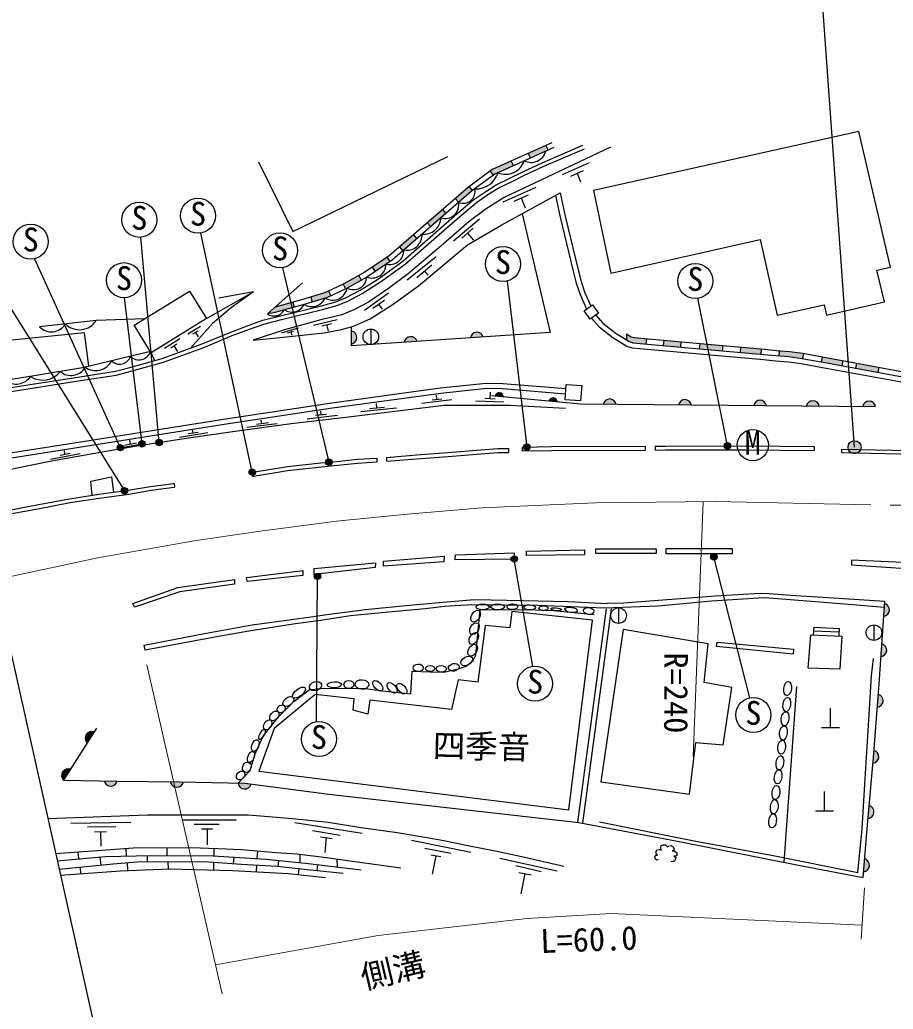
# Model space of a CAD drawing. Units: millimetres at full size, sheet at 1:1000; details may follow other scales. Extents: x 40000 to 680000, y 20000 to 380000.
# Drawn here: x 75094 to 142370, y 243731 to 319921 of the extents above; entities that cross this region are included whole.
import ezdxf
from ezdxf.enums import TextEntityAlignment as Align

# ---------------------------------------------------------------- set-up
doc = ezdxf.new("R2010")
doc.units = ezdxf.units.MM
doc.header["$LTSCALE"] = 1000
doc.linetypes.add('CHAIN', pattern=[18.5, 12, -1.5, 3.5, -1.5])
for name, color, linetype, lineweight in [('M-BGD', 7, 'Continuous', 25), ('M-BGD-EXST', 7, 'Continuous', 25), ('M-BMK', 2, 'CHAIN', 13), ('M-BMK-OTRS', 5, 'Continuous', 25), ('M-STR-HTXT', 7, 'Continuous', 13), ('M-STR-STRC', 7, 'Continuous', 25)]:
    doc.layers.add(name, color=color, linetype=linetype, lineweight=lineweight)
doc.layers.add('M-BMK-HTXT', color=7, linetype='Continuous')
doc.styles.add('ＭＳ ゴシック', font='')
doc.styles.get('ＭＳ ゴシック').set_extended_font_data('MS Gothic')

msp = doc.modelspace()

# ---------------------------------------------------------------- hatches: boundary and pattern name
at = {"layer": 'M-BGD'}
for points in [[(115782, 309883), (115618, 310248), (114262, 309637), (114426, 309272)], [(113112, 308681), (112948, 309046), (111473, 308381), (111328, 308275), (111565, 307953), (111676, 308034)], [(109898, 306723), (109939, 306753), (109701, 307075), (109648, 307036), (108636, 306158), (108906, 305863)], [(107913, 305001), (107651, 305303), (106484, 304291), (106747, 303989)], [(105678, 303063), (105416, 303365), (104337, 302429), (104599, 302127)], [(103602, 301296), (103381, 301629), (102243, 300876), (102464, 300542)], [(101400, 299879), (101204, 300228), (100065, 299588), (99991, 299553), (100188, 299203), (100248, 299232)], [(99045, 298666), (98875, 299028), (98645, 298920), (97507, 298569), (97625, 298187), (98789, 298546)], [(96136, 298176), (94767, 297804), (94171, 297282), (94672, 297364), (96241, 297790)], [(100641, 294954, 0.82183), (100649, 295945)], [(110792, 295491, 0.82183), (109803, 295424)], [(123356, 295362), (122920, 295401), (122422, 295448), (122190, 295515), (121870, 295715), (121843, 295732), (121843, 295260), (122025, 295146), (122347, 295053), (122883, 295003), (123320, 294964)], [(105700, 295146, 0.82183), (104711, 295080)], [(126020, 295123), (124694, 295242), (124659, 294844), (125984, 294725)], [(129243, 294836), (127508, 294990), (127467, 294993), (127432, 294595), (127472, 294591), (129208, 294437)], [(132208, 294573), (130611, 294715), (130575, 294316), (132173, 294175)], [(135450, 294236), (135399, 294245), (134379, 294384), (133592, 294446), (133561, 294047), (134336, 293986), (135336, 293850), (135378, 293843)], [(138489, 293678), (137056, 293941), (136885, 293973), (136813, 293579), (136984, 293548), (138417, 293285)], [(141252, 293171), (139537, 293486), (139465, 293093), (141180, 292778)], [(112340, 290908, 0.84072), (111717, 290968)], [(116499, 290508, 0.84072), (115876, 290568)], [(121024, 290312, 0.82183), (120033, 290320)], [(126828, 290263, 0.82183), (125837, 290271)], [(132607, 290214, 0.82183), (131616, 290222)], [(136676, 290179, 0.82183), (135686, 290188)], [(141015, 290143, 0.82183), (140024, 290151)], [(141643, 273984, 0.82183), (141711, 274973)], [(141431, 270878, 0.82183), (141499, 271866)], [(141148, 266987, 0.82183), (141225, 267975)], [(80821, 265090, 0.82183), (80291, 264253)], [(140808, 262671, 0.82183), (140890, 263658)], [(78999, 262216, 0.82183), (78469, 261379)], [(81601, 261313, 0.82183), (82592, 261292)], [(86702, 261237, 0.82183), (87692, 261223)], [(91925, 261136, 0.82183), (92913, 261060)], [(140438, 258427, 0.82183), (140524, 259415)], [(140095, 254312, 0.82183), (140177, 255299)]]:
    msp.add_hatch(color=256, dxfattribs=at).paths.add_polyline_path(points)
at = {"layer": 'M-BGD-EXST'}
for points in [[(84756, 287267, 1), (84256, 287267, 0.41421), (84506, 287017, 0.41421)], [(86070, 287375, 1), (85570, 287375, 0.41421), (85820, 287125, 0.41421)], [(114394, 287022, 1), (113894, 287022, 0.41421), (114144, 286772, 0.41421)], [(129860, 287108, 1), (129360, 287108, 0.41421), (129610, 286858, 0.41421)], [(83089, 286972, 1), (82589, 286972, 0.41421), (82839, 286722, 0.41421)], [(99144, 285855, 1), (98644, 285855, 0.41421), (98894, 285605, 0.41421)], [(93254, 285076, 1), (92754, 285076, 0.41421), (93004, 284826, 0.41421)], [(83401, 283660, 1), (82901, 283660, 0.41421), (83151, 283410, 0.41421)], [(113434, 278399, 1), (112934, 278399, 0.41421), (113184, 278149, 0.41421)], [(128803, 278572, 1), (128303, 278572, 0.41421), (128553, 278322, 0.41421)], [(98279, 277065, 1), (97779, 277065, 0.41421), (98029, 276815, 0.41421)]]:
    msp.add_hatch(color=256, dxfattribs=at).paths.add_polyline_path(points)
at = {"layer": 'M-STR-STRC'}
msp.add_hatch(color=256, dxfattribs=at).paths.add_polyline_path([(138892, 287010, 0.41421), (139392, 286510, 0.41421), (139892, 287010, 1)])

# ---------------------------------------------------------------- linework, layer by layer
at = {"layer": 'M-BGD'}
for p, q in [((115618, 310248), (115782, 309883)), ((114262, 309637), (114426, 309272)), ((112948, 309046), (113112, 308681)), ((116899, 308011), (118965, 308935)), ((111328, 308275), (111565, 307953)), ((117544, 307889), (118516, 308328)), ((118030, 308109), (118282, 307441)), ((109701, 307075), (109939, 306753)), ((112335, 305901), (114873, 307023)), ((113165, 305949), (114282, 306454)), ((108636, 306158), (108906, 305863)), ((113724, 306202), (114016, 305450)), ((107651, 305303), (107913, 305001)), ((106484, 304291), (106747, 303989)), ((108511, 302898), (110509, 304603)), ((105416, 303365), (105678, 303063)), ((109131, 303099), (110021, 303883)), ((109576, 303491), (110037, 302956)), ((104337, 302429), (104599, 302127)), ((103381, 301629), (103602, 301296)), ((104923, 299888), (107160, 301695)), ((105676, 300088), (106842, 301059)), ((101204, 300228), (101400, 299879)), ((102243, 300876), (102464, 300542)), ((106259, 300574), (106530, 300253)), ((94171, 297282), (96878, 299655)), ((99991, 299553), (100190, 299199)), ((93091, 298970), (90417, 298485)), ((98875, 299028), (99045, 298666)), ((101635, 297567), (103490, 298897)), ((96136, 298176), (96241, 297790)), ((97507, 298569), (97625, 298187)), ((102283, 297720), (103178, 298338)), ((102730, 298029), (103007, 297632)), ((97711, 296416), (99546, 296847)), ((98352, 296357), (99106, 296537)), ((98729, 296447), (98850, 295955)), ((88046, 295741), (89026, 296328)), ((88429, 295730), (88832, 295970)), ((88630, 295850), (88825, 295501)), ((95259, 295819), (96569, 296210)), ((95724, 295814), (96178, 295944)), ((95980, 295888), (96041, 295627)), ((102133, 296108), (102133, 294908)), ((121843, 295260), (121843, 295732)), ((86232, 294636), (87431, 295375)), ((86729, 294656), (87184, 294962)), ((123356, 295362), (123320, 294964)), ((124694, 295242), (124659, 294844)), ((126020, 295123), (125984, 294725)), ((127467, 294993), (127432, 294595)), ((85226, 294277), (85481, 293682)), ((86957, 294809), (87236, 294386)), ((129243, 294836), (129208, 294437)), ((130611, 294715), (130575, 294316)), ((132208, 294573), (132173, 294175)), ((133592, 294446), (133561, 294047)), ((135450, 294236), (135378, 293843)), ((136885, 293973), (136813, 293579)), ((138489, 293678), (138417, 293285)), ((139537, 293486), (139465, 293093)), ((141252, 293171), (141180, 292778)), ((111316, 290761), (111344, 291243)), ((102608, 290037), (102576, 290385)), ((106058, 290402), (108370, 290681)), ((106848, 290648), (107597, 290744)), ((107223, 290696), (107194, 291006)), ((110220, 290569), (112340, 290513)), ((110926, 290778), (111705, 290745)), ((97883, 289473), (98726, 289558)), ((98304, 289516), (98276, 289794)), ((101352, 289753), (104120, 290049)), ((102024, 289977), (103192, 290097)), ((92574, 288539), (94921, 288844)), ((93331, 288773), (94246, 288910)), ((93740, 288834), (93687, 289088)), ((97219, 289187), (99576, 289466)), ((87390, 287777), (89575, 288132)), ((88051, 288059), (88835, 288177)), ((88443, 288118), (88406, 288313)), ((82648, 286938), (84677, 287297)), ((83172, 287168), (84072, 287341)), ((83622, 287255), (83575, 287539)), ((77458, 286096), (79732, 286533)), ((78211, 286400), (78982, 286537)), ((78553, 286461), (78530, 286762)), ((118087, 258122), (120297, 274568)), ((120652, 274574), (118433, 258061)), ((121215, 274643), (121215, 273443)), ((138188, 272757), (136256, 272849)), ((140883, 273327), (140883, 272127)), ((134914, 268570), (133935, 255046)), ((137541, 265425), (137541, 266910)), ((136839, 265425), (138243, 265425)), ((137074, 259017), (137074, 260502)), ((87571, 258304), (91770, 258304)), ((136372, 259017), (137777, 259017)), ((79037, 258062), (83640, 258146)), ((80317, 257781), (82485, 257809)), ((88535, 257980), (90446, 257980)), ((89094, 257620), (89941, 257620)), ((89517, 257620), (89517, 256395)), ((96289, 258116), (101468, 257291)), ((80852, 257387), (81781, 257415)), ((81317, 257401), (81345, 256290)), ((97646, 257495), (99783, 257144)), ((98245, 257009), (99161, 256884)), ((98703, 256947), (98602, 255794)), ((83267, 256090), (83282, 255527)), ((86422, 256147), (86417, 255571)), ((90045, 256096), (90041, 255543)), ((105261, 256757), (109830, 255835)), ((106297, 256133), (108298, 255736)), ((79565, 255818), (79608, 255306)), ((81271, 255447), (81335, 254812)), ((84906, 255571), (84904, 255073)), ((91579, 255444), (91540, 254913)), ((93393, 255901), (93358, 255333)), ((96653, 255636), (96652, 255015)), ((99509, 255272), (99532, 254687)), ((106751, 255622), (107517, 255481)), ((107134, 255551), (106865, 254119)), ((112068, 255363), (116484, 254380)), ((79742, 254653), (79777, 254171)), ((83359, 254991), (83380, 254415)), ((86506, 255065), (86525, 254529)), ((90019, 255024), (90006, 254458)), ((93339, 254802), (93312, 254322)), ((95025, 255186), (94973, 254707)), ((96595, 254529), (96548, 254101)), ((98027, 254861), (97977, 254382)), ((113307, 254808), (115259, 254323)), ((113521, 254267), (114489, 254081)), ((114005, 254174), (113677, 252615))]:
    msp.add_line(p, q, dxfattribs=at)
for points in [[(119291, 306779), (120617, 300420), (132110, 303013), (133426, 297175), (137056, 297978), (137226, 297175), (141690, 298210), (141119, 300649), (142169, 300880), (139732, 311307)], [(83910, 296402), (88161, 299035), (89477, 296909), (85226, 294277)], [(118560, 297510), (119208, 297979), (119677, 297331), (119029, 296862)], [(117178, 291845), (118376, 291763), (118293, 290566), (117096, 290648)], [(117376, 259086), (119219, 273677), (112994, 274348), (112851, 273110), (110946, 273269), (110370, 268913), (108862, 269103), (108339, 266802), (102063, 267532), (101904, 266453), (100761, 266770), (100841, 267643), (97836, 267959), (94693, 265357), (93503, 262057)], [(121566, 272980), (119854, 261235), (126667, 260296), (127165, 264272), (129264, 264088), (129927, 268507), (127809, 268893), (128122, 271876)], [(128802, 272003), (134686, 271460), (134672, 271064), (128767, 271656)], [(136031, 272559), (138417, 272467), (138261, 269924), (135825, 269981)]]:
    msp.add_lwpolyline(points, close=True, dxfattribs=at)
for points in [[(73888, 291526), (79722, 292429), (82469, 292861), (83562, 293143), (86062, 293845), (89150, 294964), (91347, 295876), (92693, 296387), (93812, 296779), (95175, 297125), (98326, 297891), (99427, 298194), (100236, 298538), (101318, 299099), (102714, 299981), (104590, 301342), (108603, 304853), (110078, 306079), (110982, 306706), (111787, 307221), (112836, 307719), (113841, 308221), (115334, 308914), (118475, 310254)], [(120594, 310125), (112398, 306228), (111011, 305354), (109708, 304390), (107563, 302503), (105004, 300354), (103506, 299236), (101942, 298187), (100834, 297582), (99890, 297213), (98289, 296813), (95494, 296051), (93082, 295240), (95155, 295445), (98532, 295825), (99866, 296071), (100790, 296328), (102073, 296881), (103773, 297964), (105815, 299441), (109592, 302590), (112213, 304134), (116711, 306583)], [(116064, 310449), (111473, 308381), (109648, 307036), (103527, 301726), (101608, 300455), (100065, 299588), (98645, 298920), (96963, 298401), (94767, 297804)], [(73937, 291230), (79768, 292132), (82530, 292567), (83640, 292854), (86154, 293559), (89259, 294685), (91458, 295597), (92796, 296105), (93899, 296491), (95247, 296834), (98401, 297601), (99526, 297910), (100364, 298266), (101468, 298839), (102882, 299733), (104777, 301107), (108797, 304625), (110260, 305840), (111148, 306456), (111932, 306958), (112968, 307449), (113971, 307951), (115456, 308640), (118593, 309978)], [(93469, 308978), (96118, 303614), (108058, 309404)], [(116228, 310084), (111676, 308034), (109898, 306723), (103770, 301407), (101817, 300114), (100248, 299232), (98789, 298546), (97074, 298017), (94672, 297364), (94171, 297282)], [(116346, 306384), (116714, 304717), (117720, 300569), (117956, 299649), (118251, 298761), (118532, 298124), (118742, 297642)], [(116711, 306583), (117104, 304807), (118108, 300666), (118340, 299761), (118625, 298905), (118898, 298284), (119074, 297882)], [(113787, 304989), (115952, 295840), (100640, 294804), (100651, 296289)], [(89477, 296909), (93091, 298970), (91397, 297760), (89949, 296524), (88254, 294640)], [(119454, 297169), (120003, 296568), (121032, 295753), (121661, 295375), (122025, 295146), (122347, 295053), (122883, 295003), (127472, 294591), (132408, 294154), (133339, 294064), (134336, 293986), (135336, 293850), (136984, 293548), (143781, 292301), (151755, 290732), (158704, 289463)], [(84724, 296906), (80981, 296771), (76625, 296266)], [(119132, 296936), (119729, 296274), (120804, 295424), (121451, 295034), (121861, 294777), (122272, 294658), (122847, 294605), (127437, 294193), (132371, 293756), (133304, 293666), (134294, 293588), (135273, 293455), (136912, 293154), (143707, 291908), (151680, 290339), (158704, 289055)], [(80401, 293236), (80090, 295807), (72690, 295064), (72652, 296055), (68937, 295652)], [(121843, 295732), (121870, 295715), (122190, 295515), (122422, 295448), (122920, 295401), (127508, 294990), (132445, 294552), (133373, 294463), (134379, 294384), (135399, 294245), (137056, 293941), (143856, 292694), (151026, 291283)], [(85168, 294371), (79912, 293119), (76518, 292555), (69866, 291488)], [(71079, 286058), (80096, 287471), (90785, 289169), (99128, 290427), (107482, 291574), (111024, 291947), (112298, 291925), (117156, 291517)], [(71166, 285667), (80158, 287076), (90847, 288774), (99185, 290031), (107531, 291177), (111042, 291546), (112277, 291526), (117128, 291118)], [(111438, 290995), (118304, 290335), (141015, 290143)], [(71411, 284569), (74758, 285404), (77525, 285946), (81159, 286593), (84102, 287111), (87906, 287694), (91857, 288266), (96007, 288827), (100213, 289325), (104633, 289855), (107787, 290257), (109525, 290247), (112838, 290237), (117121, 290025)], [(80999, 265370), (78470, 261381), (82574, 261292), (87384, 261228), (92416, 261126), (98892, 260286), (107951, 259254), (118153, 258114), (125750, 256659), (135329, 254771), (140058, 253861), (140394, 257931), (140847, 263122), (141289, 268796), (141721, 275125)], [(141690, 274665), (138312, 274944), (133154, 275370), (132437, 275418), (128383, 275151), (124263, 274779), (120133, 274621), (114984, 274826), (109877, 274874), (107799, 274729), (106327, 274570), (103483, 274311), (100556, 274014), (98251, 273662), (96141, 273388), (92727, 272850), (90122, 272389), (84754, 271375), (84670, 271774), (89326, 272665), (92995, 273319), (97548, 273934), (98732, 274118), (101726, 274519), (104831, 274811), (107395, 275050), (110131, 275273), (113862, 275197), (117330, 275135), (120337, 274970)], [(141721, 275125), (137361, 275400), (134456, 275576), (132812, 275725), (132115, 275738), (128688, 275533), (121584, 274991), (120337, 274970)], [(91925, 261136), (92845, 262121), (93231, 263406), (93830, 264744), (95033, 266258), (96190, 267435), (97378, 268313), (98470, 268441), (101687, 268421), (103057, 268250), (105209, 268014), (105320, 269771), (106691, 269707), (107751, 269697), (108863, 269939), (109489, 270136), (110022, 270574), (110225, 270986), (110321, 272076), (110450, 273443), (110554, 274481)], [(110554, 274481), (114069, 274517), (116227, 274438), (119336, 274125)], [(136237, 272551), (136274, 273146), (138199, 273039), (138177, 272476)], [(119739, 258161), (127044, 256700), (133005, 255602), (139636, 254267), (139981, 257620), (140181, 261051), (140421, 264767), (140687, 269394), (140840, 270734)], [(117010, 254711), (113628, 255491), (111720, 255907), (109615, 256309), (107747, 256688), (106606, 256890), (104159, 257303), (101397, 257707), (98855, 258108), (96106, 258381), (92700, 258665), (84925, 258665), (77258, 258384)], [(104434, 254582), (100721, 255098), (98714, 255387), (96431, 255663), (94841, 255784), (92174, 256000), (90354, 256085), (88284, 256157), (83862, 256133), (77859, 255693)], [(124304, 255227), (124169, 255214), (124071, 255284), (124000, 255440), (124050, 255561), (124145, 255598), (124206, 255595), (124118, 255679), (124101, 255879), (124165, 256004), (124358, 256027), (124496, 255973), (124469, 256183), (124506, 256345), (124645, 256389), (124831, 256382), (124939, 256297), (124956, 256230), (125026, 256297), (125276, 256341), (125428, 256233), (125486, 256054), (125418, 255956), (125337, 255923), (125536, 255923), (125695, 255767), (125699, 255561), (125611, 255504), (125479, 255504), (125621, 255423), (125621, 255332), (125540, 255176), (125438, 255109), (125253, 255075)], [(77976, 255167), (81695, 255483), (85228, 255580), (89994, 255543), (94037, 255290), (97113, 254966), (101382, 254474)], [(99997, 254172), (97221, 254461), (94914, 254713), (92134, 254870), (89656, 255051), (84435, 255075), (82284, 254907), (78127, 254492)], [(78224, 254057), (82840, 254396), (86637, 254533), (91484, 254425), (95779, 254184), (98651, 253872)]]:
    msp.add_lwpolyline(points, dxfattribs=at)
for centre in [(102133, 295508), (121215, 274043), (140883, 272727)]:
    msp.add_circle(centre, 600, dxfattribs=at)
for centre, radius, start, end in [((114471, 310124), 1185, 244.0154, 344.4658), ((112525, 309526), 1501, 246.58725, 341.89395), ((110256, 308652), 1747, 266.50071, 343.22555), ((109253, 306712), 918, 247.81134, 12.33034), ((107851, 305692), 1069, 252.72339, 9.15734), ((106201, 304740), 1334, 264.81953, 357.06121), ((104916, 303346), 1166, 258.6435, 3.23724), ((103559, 302199), 1127, 257.0859, 0.13979), ((102227, 301113), 1080, 247.66416, 359.36023), ((100802, 300156), 1016, 241.06069, 357.62444), ((99191, 299470), 1138, 239.40239, 349.70121), ((96045, 298471), 1056, 237.32592, 333.07694), ((97574, 298976), 1145, 239.09992, 334.97604), ((94692, 298000), 887, 234.02267, 331.90024), ((77525, 297178), 1282, 225.36809, 327.85069), ((79686, 297583), 1529, 225.29822, 327.92055), ((100547, 295450), 505, 280.72681, 78.385), ((110304, 295360), 505, 15.03833, 172.69652), ((105212, 295015), 505, 15.03833, 172.69652), ((84264, 294695), 960, 226.52818, 340.25321), ((80949, 294266), 1364, 233.34585, 333.43554), ((82784, 294256), 859, 224.24667, 342.53472), ((76859, 293891), 1717, 236.55506, 322.1461), ((79041, 293775), 1249, 228.6399, 331.15715), ((74800, 293217), 1347, 232.52801, 325.70528), ((112023, 290884), 318, 4.40356, 164.6213), ((116183, 290484), 318, 4.40356, 164.6213), ((120527, 290218), 505, 10.68563, 168.34382), ((126332, 290169), 505, 10.68563, 168.34382), ((132111, 290120), 505, 10.68563, 168.34382), ((136180, 290086), 505, 10.68563, 168.34382), ((140519, 290049), 505, 10.68563, 168.34382), ((141580, 274485), 505, 277.26699, 74.92518), ((141368, 271379), 505, 277.26699, 74.92518), ((141089, 267489), 505, 276.71561, 74.3738), ((80639, 264619), 505, 68.79925, 226.45744), ((140751, 263173), 505, 276.44516, 74.10335), ((78816, 261745), 505, 68.79925, 226.45744), ((82099, 261400), 505, 189.92972, 347.58791), ((87198, 261328), 505, 190.40157, 348.05976), ((92426, 261196), 505, 186.80179, 344.45998), ((140383, 258929), 505, 276.18434, 73.84253), ((140038, 254814), 505, 276.4438, 74.10199)]:
    msp.add_arc(centre, radius, start, end, dxfattribs=at)
for centre, major_axis, ratio in [((110202, 273991), (250, 431), 0.630836), ((110742, 274713), (-504, -2), 0.456067), ((111902, 274713), (-539, 0), 0.404612), ((113042, 274724), (-413, -25), 0.524782), ((114370, 274673), (-446, 11), 0.442589), ((115434, 274612), (-360, -14), 0.507909), ((116409, 274529), (-406, 32), 0.266801), ((117559, 274475), (-475, 58), 0.423069), ((118914, 274396), (-406, 50), 0.637498), ((110117, 273033), (250, 431), 0.630836), ((110064, 272282), (250, 431), 0.630836), ((109978, 271370), (250, 431), 0.630836), ((109519, 270543), (413, 278), 0.630836), ((105778, 270020), (-393, -3), 0.739859), ((106704, 269965), (-366, -3), 0.603146), ((107559, 269942), (-393, -10), 0.644508), ((108526, 270058), (-406, -91), 0.700865), ((97874, 268604), (-454, -132), 0.735821), ((99318, 268717), (-554, -13), 0.419125), ((100442, 268737), (-377, -6), 0.837525), ((101451, 268737), (-528, 26), 0.699779), ((102671, 268629), (-328, 361), 0.566994), ((134233, 268421), (-68, -546), 0.532976), ((96602, 268115), (-464, -370), 0.46522), ((103770, 268483), (-328, 361), 0.566994), ((104521, 268415), (-328, 361), 0.566994), ((95780, 267430), (371, 300), 0.631093), ((134173, 267188), (-68, -546), 0.532976), ((94703, 266318), (280, 322), 0.693642), ((95227, 266853), (199, 259), 0.854555), ((94190, 265637), (232, 358), 0.641887), ((134042, 266096), (-68, -546), 0.532976), ((93749, 264893), (209, 386), 0.356101), ((133910, 265003), (-68, -546), 0.532976), ((93232, 264028), (171, 451), 0.524564), ((133779, 263910), (-68, -546), 0.532976), ((92904, 263159), (158, 419), 0.540867), ((133640, 262712), (-68, -546), 0.532976), ((92102, 261736), (251, 284), 0.738351), ((92582, 262360), (164, 380), 0.775315), ((133508, 261620), (-68, -546), 0.532976), ((133337, 260418), (-68, -546), 0.532976), ((133206, 259325), (-68, -546), 0.532976), ((133075, 258232), (-68, -546), 0.532976)]:
    msp.add_ellipse(centre, major_axis=major_axis, ratio=ratio, dxfattribs=at)
at = {"layer": 'M-BGD-EXST'}
for p, q in [((93004, 285076), (89034, 303494)), ((85820, 287375), (84423, 303173)), ((82839, 286972), (76229, 301527)), ((72549, 300624), (83151, 283660)), ((95320, 300824), (98894, 285855)), ((112640, 299799), (114144, 287022)), ((83129, 298520), (84506, 287267)), ((129610, 287108), (127331, 298474)), ((114612, 270131), (113184, 278399)), ((131335, 267715), (128553, 278572)), ((97961, 265870), (98029, 277065))]:
    msp.add_line(p, q, dxfattribs=at)
for centre, radius in [((84301, 304518), 1350), ((88825, 304828), 1350), ((75934, 302845), 1350), ((95146, 302163), 1350), ((112313, 301109), 1350), ((83123, 299870), 1350), ((127125, 299808), 1350), ((131552, 287166), 1200), ((84506, 287267), 250), ((85820, 287375), 250), ((114144, 287022), 250), ((129610, 287108), 250), ((82839, 286972), 250), ((98894, 285855), 250), ((93004, 285076), 250), ((83151, 283660), 250), ((113184, 278399), 250), ((128553, 278572), 250), ((98029, 277065), 250), ((114788, 268792), 1350), ((131598, 266390), 1350), ((98132, 264531), 1350)]:
    msp.add_circle(centre, radius, dxfattribs=at)
at = {"layer": 'M-BMK'}
msp.add_lwpolyline([(73145, 276802), (81094, 278477), (88528, 279810), (93436, 280511), (99492, 281321), (104924, 281857), (110697, 282352), (119440, 282734), (128646, 282819), (142933, 282535), (168518, 282082), (190713, 281491), (213374, 280855), (232555, 280410), (256587, 279795), (280641, 279123), (296896, 278817), (313210, 278302), (338593, 277693), (377831, 276664), (405787, 275835), (464051, 273970)], dxfattribs=at)
at = {"layer": 'M-BMK-OTRS'}
msp.add_line((63870, 318345), (81773, 238162), dxfattribs=at)
at = {"layer": 'M-STR-HTXT'}
for p, q in [((127743, 282810), (126964, 263202)), ((84877, 270249), (90678, 244906)), ((139892, 249122), (140164, 253084))]:
    msp.add_line(p, q, dxfattribs=at)
msp.add_lwpolyline([(90163, 247153), (102701, 249416), (114156, 250709), (120656, 251108), (139967, 250209)], dxfattribs=at)
at = {"layer": 'M-STR-STRC'}
for p, q in [((139392, 287010), (136879, 321921)), ((112746, 286909), (112749, 286598)), ((113820, 286715), (113824, 287016)), ((123270, 287088), (123270, 286788)), ((124023, 287092), (124023, 286792)), ((136273, 287050), (136273, 286750)), ((102608, 286174), (102608, 285874)), ((103341, 286224), (103337, 285922)), ((92937, 285067), (92992, 284772)), ((86976, 284224), (87014, 283927))]:
    msp.add_line(p, q, dxfattribs=at)
for points in [[(103337, 285922), (105972, 286146), (108087, 286304), (110618, 286510), (111933, 286613), (112749, 286598)], [(103341, 286224), (105948, 286445), (108064, 286603), (110594, 286810), (111913, 286913), (112746, 286909)], [(113820, 286715), (113841, 286716), (116040, 286756), (123270, 286788)], [(113824, 287016), (113830, 287016), (116037, 287056), (123270, 287088)], [(124023, 287092), (124832, 287095), (130971, 287111), (136273, 287050)], [(124023, 286792), (124833, 286795), (130970, 286811), (136273, 286750)], [(146264, 286394), (138401, 286564), (138401, 286864), (146264, 286694)], [(92937, 285067), (93039, 285081), (95704, 285514), (98291, 285799), (99523, 285913), (101089, 286088), (102608, 286174)], [(92992, 284772), (93084, 284785), (95745, 285216), (98322, 285501), (99554, 285615), (101114, 285789), (102608, 285874)], [(73663, 282022), (74414, 282187), (76417, 282560), (78914, 283042), (81175, 283386), (83440, 283700), (85165, 283984), (86942, 284219), (86976, 284224)], [(80669, 283309), (80572, 284382), (82160, 284714), (82322, 283545)], [(73714, 281726), (74474, 281893), (76472, 282265), (78965, 282746), (81219, 283089), (83485, 283403), (85209, 283687), (86983, 283922), (87014, 283927)]]:
    msp.add_lwpolyline(points, dxfattribs=at)
for points in [[(108647, 278722), (113175, 278879), (113184, 278399), (108628, 278326)], [(114129, 278999), (118602, 279101), (118604, 278713), (114135, 278665)], [(119465, 279177), (124105, 279177), (124105, 278826), (119465, 278826)], [(124888, 279202), (129974, 279202), (129974, 278798), (124888, 278798)], [(97774, 277661), (102495, 278103), (102477, 277753), (97764, 277209)], [(103108, 278233), (107775, 278620), (107765, 278178), (103118, 277855)], [(139151, 277957), (143715, 277652), (143733, 278101), (139151, 278317)], [(92556, 276987), (96890, 277504), (96899, 277116), (92611, 276655)], [(83798, 274977), (87265, 276194), (91638, 276821), (91638, 276452), (87415, 275871), (83926, 274690)]]:
    msp.add_lwpolyline(points, close=True, dxfattribs=at)
msp.add_circle((139392, 287010), 500, dxfattribs=at)

# ---------------------------------------------------------------- texts
at = {"layer": 'M-BGD-EXST', "style": 'ＭＳ ゴシック'}
for p in [(83646, 303225), (88170, 303535), (75279, 301552), (94491, 300870), (111658, 299817), (82468, 298577), (126470, 298515), (114132, 267500), (130943, 265098), (97477, 263239)]:
    msp.add_text('S', height=1833, rotation=358.508, dxfattribs=at).set_placement(p, align=Align.BOTTOM_LEFT)
msp.add_text('M', height=1833, dxfattribs=at).set_placement((130930, 285887), align=Align.BOTTOM_LEFT)
at = {"layer": 'M-BMK-HTXT', "style": 'ＭＳ ゴシック'}
msp.add_text('四季音', height=1833, rotation=358.854, dxfattribs=at).set_placement((106877, 262584), align=Align.BOTTOM_LEFT)
at = {"layer": 'M-STR-HTXT', "style": 'ＭＳ ゴシック'}
for s, rotation, p in [('R=240', 270, (124180, 271211)), ('L=60.0', 2.121, (115242, 247502)), ('側溝', 13.355, (101732, 244713))]:
    msp.add_text(s, height=1833, rotation=rotation, dxfattribs=at).set_placement(p, align=Align.BOTTOM_LEFT)

doc.saveas('drawing.dxf')
